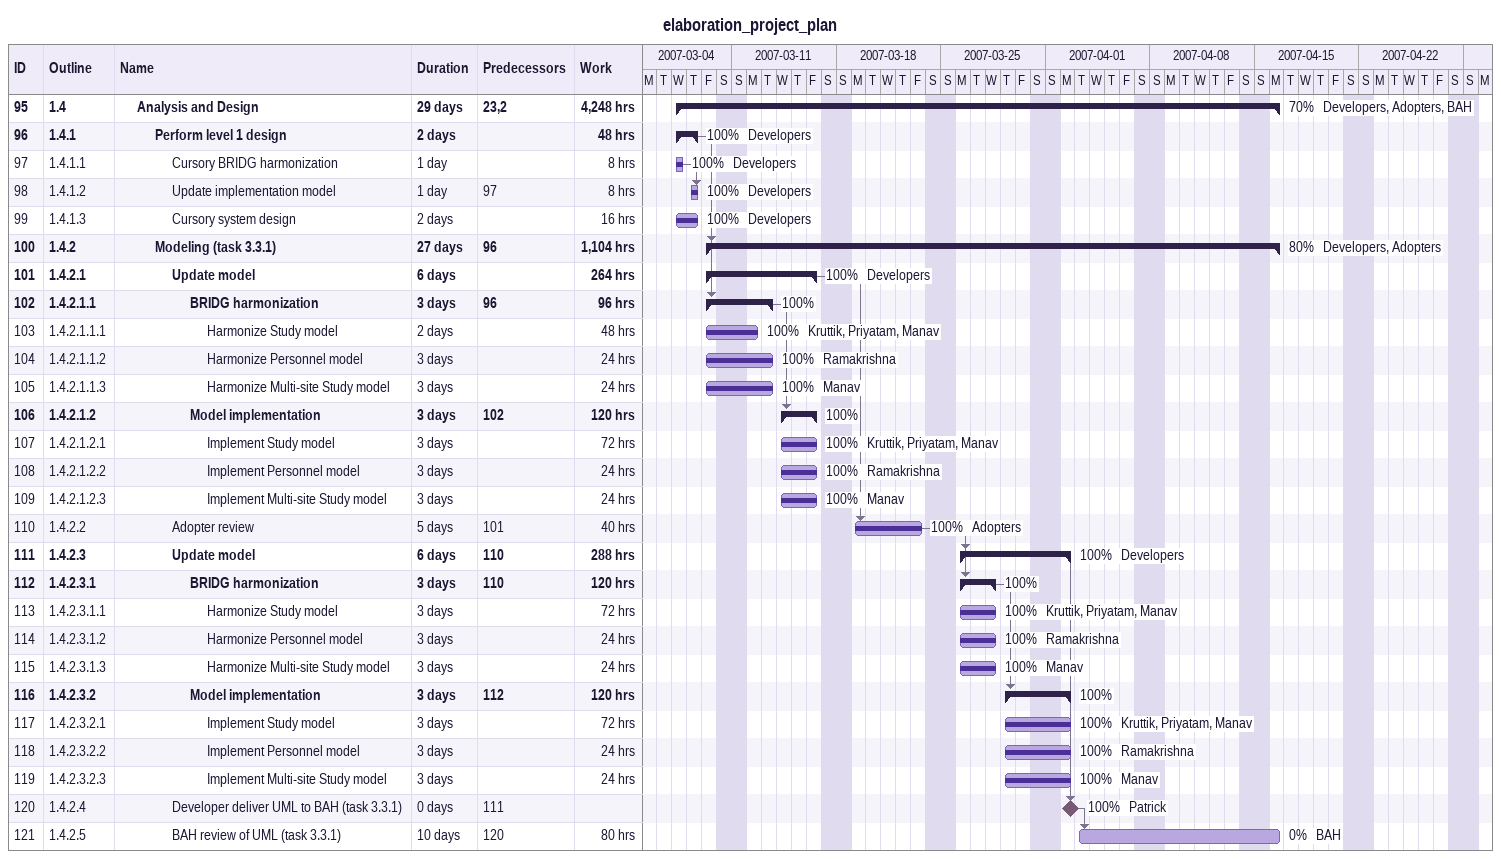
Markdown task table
elaboration_project_plan

| ID | WBS | Task | Duration | Start | Finish | Predecessors | Resources | % complete | Work (h) |
|---|---|---|---|---|---|---|---|---|---|
| 95 | 1.4 | **Analysis and Design** | 29d | 2007-03-07 | 2007-04-16 | 23, 2 | Developers, Adopters, BAH | 70 | 4248 |
| 96 | 1.4.1 | **Perform level 1 design** | 2d | 2007-03-07 | 2007-03-08 |  | Developers | 100 | 48 |
| 97 | 1.4.1.1 | Cursory BRIDG harmonization | 1d | 2007-03-07 | 2007-03-07 |  | Developers | 100 | 8 |
| 98 | 1.4.1.2 | Update implementation model | 1d | 2007-03-08 | 2007-03-08 | 97 | Developers | 100 | 8 |
| 99 | 1.4.1.3 | Cursory system design | 2d | 2007-03-07 | 2007-03-08 |  | Developers | 100 | 16 |
| 100 | 1.4.2 | **Modeling (task 3.3.1)** | 27d | 2007-03-09 | 2007-04-16 | 96 | Developers, Adopters | 80 | 1104 |
| 101 | 1.4.2.1 | **Update model** | 6d | 2007-03-09 | 2007-03-16 |  | Developers | 100 | 264 |
| 102 | 1.4.2.1.1 | **BRIDG harmonization** | 3d | 2007-03-09 | 2007-03-13 | 96 |  | 100 | 96 |
| 103 | 1.4.2.1.1.1 | Harmonize Study model | 2d | 2007-03-09 | 2007-03-12 |  | Kruttik, Priyatam, Manav | 100 | 48 |
| 104 | 1.4.2.1.1.2 | Harmonize Personnel model | 3d | 2007-03-09 | 2007-03-13 |  | Ramakrishna | 100 | 24 |
| 105 | 1.4.2.1.1.3 | Harmonize Multi-site Study model | 3d | 2007-03-09 | 2007-03-13 |  | Manav | 100 | 24 |
| 106 | 1.4.2.1.2 | **Model implementation** | 3d | 2007-03-14 | 2007-03-16 | 102 |  | 100 | 120 |
| 107 | 1.4.2.1.2.1 | Implement Study model | 3d | 2007-03-14 | 2007-03-16 |  | Kruttik, Priyatam, Manav | 100 | 72 |
| 108 | 1.4.2.1.2.2 | Implement Personnel model | 3d | 2007-03-14 | 2007-03-16 |  | Ramakrishna | 100 | 24 |
| 109 | 1.4.2.1.2.3 | Implement Multi-site Study model | 3d | 2007-03-14 | 2007-03-16 |  | Manav | 100 | 24 |
| 110 | 1.4.2.2 | Adopter review | 5d | 2007-03-19 | 2007-03-23 | 101 | Adopters | 100 | 40 |
| 111 | 1.4.2.3 | **Update model** | 6d | 2007-03-26 | 2007-04-02 | 110 | Developers | 100 | 288 |
| 112 | 1.4.2.3.1 | **BRIDG harmonization** | 3d | 2007-03-26 | 2007-03-28 | 110 |  | 100 | 120 |
| 113 | 1.4.2.3.1.1 | Harmonize Study model | 3d | 2007-03-26 | 2007-03-28 |  | Kruttik, Priyatam, Manav | 100 | 72 |
| 114 | 1.4.2.3.1.2 | Harmonize Personnel model | 3d | 2007-03-26 | 2007-03-28 |  | Ramakrishna | 100 | 24 |
| 115 | 1.4.2.3.1.3 | Harmonize Multi-site Study model | 3d | 2007-03-26 | 2007-03-28 |  | Manav | 100 | 24 |
| 116 | 1.4.2.3.2 | **Model implementation** | 3d | 2007-03-29 | 2007-04-02 | 112 |  | 100 | 120 |
| 117 | 1.4.2.3.2.1 | Implement Study model | 3d | 2007-03-29 | 2007-04-02 |  | Kruttik, Priyatam, Manav | 100 | 72 |
| 118 | 1.4.2.3.2.2 | Implement Personnel model | 3d | 2007-03-29 | 2007-04-02 |  | Ramakrishna | 100 | 24 |
| 119 | 1.4.2.3.2.3 | Implement Multi-site Study model | 3d | 2007-03-29 | 2007-04-02 |  | Manav | 100 | 24 |
| 120 | 1.4.2.4 | Developer deliver UML to BAH (task 3.3.1) | 0d | 2007-04-02 | 2007-04-02 | 111 | Patrick | 100 |  |
| 121 | 1.4.2.5 | BAH review of UML (task 3.3.1) | 10d | 2007-04-03 | 2007-04-16 | 120 | BAH | 0 | 80 |
